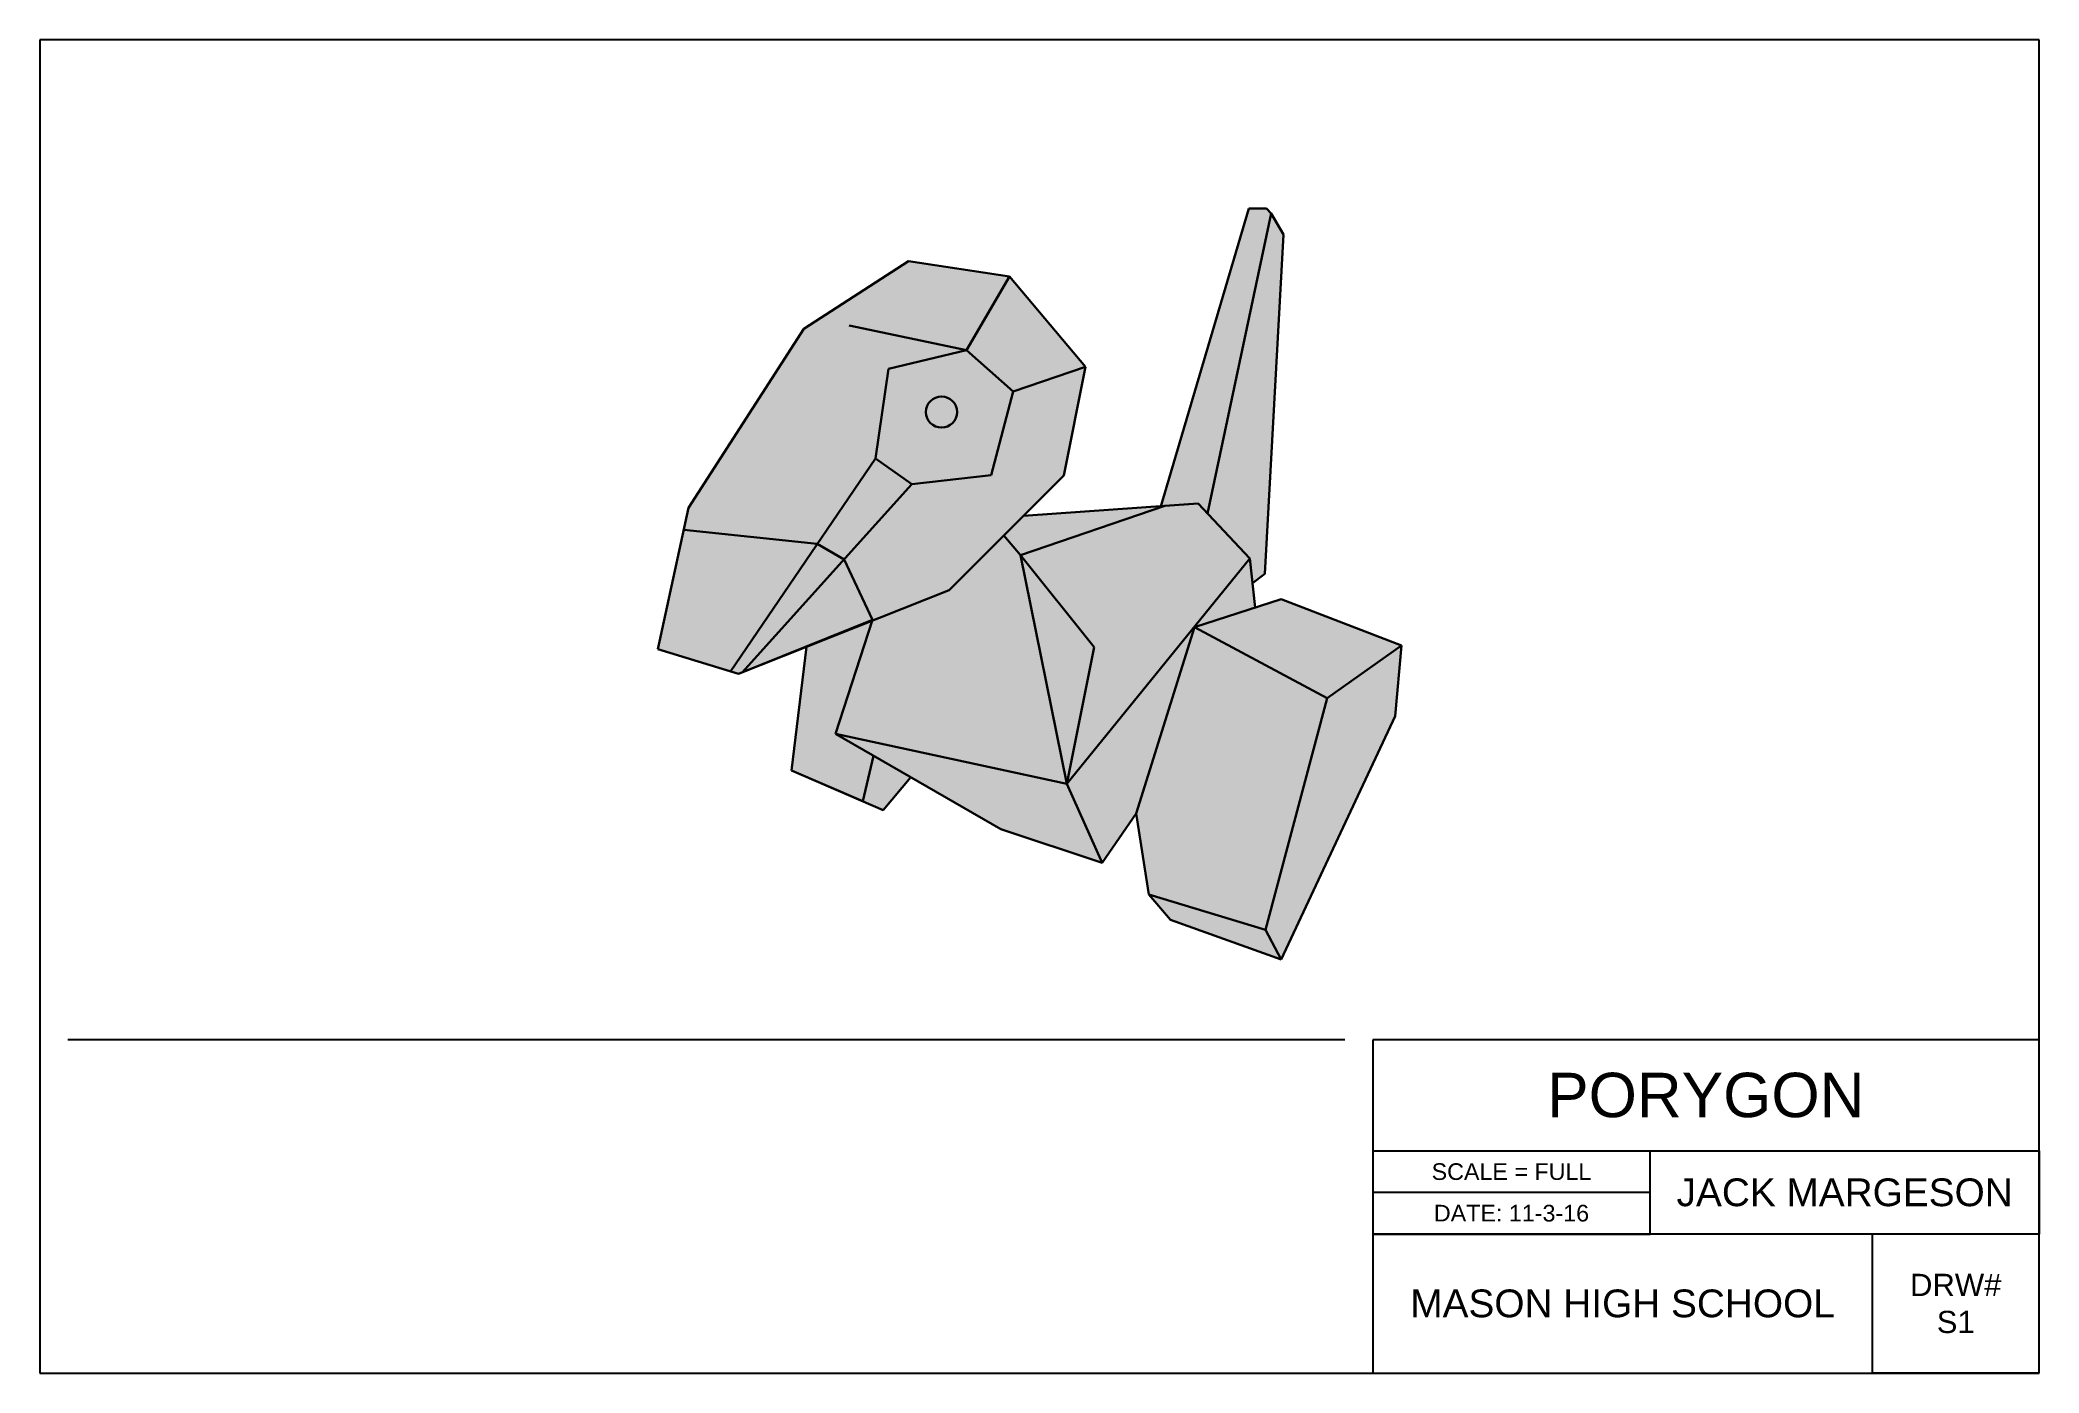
# Model space of a CAD drawing. Header units: inches. Extents: x 0 to 18, y 0 to 12.
import ezdxf

# ---------------------------------------------------------------- set-up
doc = ezdxf.new("R2010")
doc.units = ezdxf.units.IN
doc.header["$MEASUREMENT"] = 0
doc.styles.get("Standard").update_dxf_attribs({"font": 'arial.ttf'})

msp = doc.modelspace()

# ---------------------------------------------------------------- hatches: boundary and pattern name
at = {"lineweight": 30, "true_color": 0x53acb4}
h = msp.add_hatch(color=143, dxfattribs=at)
h.dxf.hatch_style = 1
h.paths.add_polyline_path([(8.828, 7.361), (8.679, 7.54), (8.186, 7.046), (7.492, 6.771), (7.162, 5.753), (9.246, 5.303)])
h.paths.add_polyline_path([(7.492, 6.771), (6.903, 6.537), (6.767, 5.425), (7.41, 5.147), (7.504, 5.556), (7.162, 5.753)])
h.paths.add_polyline_path([(7.504, 5.556), (7.41, 5.147), (7.593, 5.067), (7.841, 5.363)], flags=17)
h.paths.add_polyline_path([(7.495, 6.78), (7.241, 7.324), (6.324, 6.307)])
h.paths.add_polyline_path([(7.241, 7.324), (6.999, 7.464), (6.217, 6.316), (6.29, 6.293), (6.324, 6.307)])
h.paths.add_polyline_path([(6.999, 7.464), (6.999, 7.464), (5.796, 7.59), (5.563, 6.517), (6.217, 6.316)])
h.paths.add_polyline_path([(9.246, 5.303), (7.162, 5.753), (7.504, 5.556), (8.653, 4.896), (9.564, 4.593)])
h.paths.add_polyline_path([(9.491, 6.534), (8.828, 7.361), (9.246, 5.303)])
h.paths.add_polyline_path([(11.59, 6.076), (10.396, 6.715), (9.87, 5.038), (9.983, 4.307), (11.034, 3.989)])
h.paths.add_polyline_path([(9.983, 4.307), (10.18, 4.081), (11.177, 3.721), (11.034, 3.989)])
h.paths.add_polyline_path([(12.204, 5.912), (12.259, 6.55), (11.59, 6.076), (11.034, 3.989), (11.177, 3.721)])
h.paths.add_polyline_path([(11.177, 6.966), (10.396, 6.715), (11.59, 6.076), (12.259, 6.55)])
h.paths.add_polyline_path([(11.197, 10.249), (11.087, 10.439), (10.512, 7.736), (10.895, 7.331), (10.918, 7.109), (11.03, 7.193)])
h.paths.add_polyline_path([(11.087, 10.439), (11.044, 10.482), (10.884, 10.482), (10.093, 7.802), (10.428, 7.826), (10.512, 7.736)])
at = {"lineweight": 30, "true_color": 0xe25f6d}
h = msp.add_hatch(color=13, dxfattribs=at)
h.dxf.hatch_style = 1
h.paths.add_polyline_path([(7.641, 9.039), (8.342, 9.207), (8.729, 9.872), (7.819, 10.01), (6.879, 9.401), (5.839, 7.787), (5.796, 7.59), (6.999, 7.464), (7.523, 8.233)])
h.paths.add_polyline_path([(8.729, 9.872), (8.342, 9.207), (8.762, 8.837), (9.414, 9.059)])
h.paths.add_polyline_path([(9.218, 8.078), (9.414, 9.059), (8.762, 8.837), (8.566, 8.082), (7.851, 8), (7.241, 7.324), (7.498, 6.773), (8.186, 7.046)])
h.paths.add_polyline_path([(7.851, 8), (7.523, 8.233), (6.999, 7.464), (7.241, 7.324)])
h.paths.add_polyline_path([(10.129, 7.805), (8.855, 7.716), (8.679, 7.54), (8.828, 7.361)])
h.paths.add_polyline_path([(10.895, 7.331), (10.428, 7.826), (10.129, 7.805), (8.828, 7.361), (9.491, 6.534), (9.246, 5.303)])
h.paths.add_polyline_path([(9.87, 5.038), (9.564, 4.593), (9.246, 5.303), (10.397, 6.719)])
h.paths.add_polyline_path([(10.918, 7.109), (10.895, 7.331), (10.397, 6.719), (10.396, 6.715), (10.941, 6.891)])
at = {"lineweight": 30}
h = msp.add_hatch(color=255, dxfattribs=at)
h.dxf.hatch_style = 1
h.paths.add_polyline_path([(8.762, 8.837), (8.342, 9.207), (7.641, 9.039), (7.523, 8.233), (7.851, 8), (8.566, 8.082)])
h.paths.add_polyline_path([(7.978, 8.651, -1), (8.258, 8.651, -1)], flags=16)
h = msp.add_hatch(color=250, dxfattribs=at)
h.dxf.hatch_style = 1
h.paths.add_polyline_path([(8.258, 8.651, 1), (7.978, 8.651, 1)])

# ---------------------------------------------------------------- linework, layer by layer
for p, q in [((18, 12), (0, 12)), ((0, 12), (0, 0)), ((18, 0), (18, 12)), ((11.75, 3), (0.25, 3)), ((18, 3), (12, 3)), ((12, 3), (12, 0)), ((12, 3), (12, 2)), ((18, 0), (18, 3)), ((12, 2), (18, 2)), ((14.5, 1.25), (14.5, 2)), ((18, 2), (18, 1.25)), ((14.5, 1.625), (12, 1.625)), ((18, 1.25), (12, 1.25)), ((12, 1.25), (14.5, 1.25)), ((16.5, 0), (16.5, 1.25)), ((0, 0), (18, 0)), ((18, 0), (16.5, 0))]:
    msp.add_line(p, q)
at = {"color": 18, "lineweight": 30}
for p, q in [((10.884, 10.482), (10.09, 7.791)), ((11.044, 10.482), (10.884, 10.482)), ((11.087, 10.439), (11.044, 10.482)), ((11.087, 10.439), (10.512, 7.736)), ((11.197, 10.249), (11.087, 10.439)), ((11.03, 7.193), (11.197, 10.249)), ((7.819, 10.01), (6.879, 9.401)), ((8.729, 9.872), (7.819, 10.01)), ((8.342, 9.207), (8.729, 9.872)), ((9.414, 9.059), (8.729, 9.872)), ((6.879, 9.401), (5.839, 7.787)), ((8.342, 9.207), (7.285, 9.43)), ((8.342, 9.207), (7.641, 9.039)), ((8.762, 8.837), (8.342, 9.207)), ((7.523, 8.233), (7.641, 9.039)), ((8.762, 8.837), (9.414, 9.059)), ((9.218, 8.078), (9.414, 9.059)), ((8.566, 8.082), (8.762, 8.837)), ((6.217, 6.316), (7.523, 8.233)), ((7.523, 8.233), (7.851, 8)), ((6.324, 6.307), (7.851, 8)), ((7.851, 8), (8.566, 8.082)), ((8.186, 7.046), (9.218, 8.078)), ((5.839, 7.787), (5.563, 6.517)), ((10.129, 7.805), (8.828, 7.361)), ((10.428, 7.826), (8.855, 7.716)), ((10.428, 7.826), (10.129, 7.805)), ((10.895, 7.331), (10.428, 7.826)), ((6.999, 7.464), (5.796, 7.59)), ((7.241, 7.324), (6.999, 7.464)), ((8.828, 7.361), (8.679, 7.54)), ((7.495, 6.78), (7.241, 7.324)), ((9.246, 5.303), (8.828, 7.361)), ((8.828, 7.361), (9.491, 6.534)), ((9.246, 5.303), (10.895, 7.331)), ((10.895, 7.331), (10.941, 6.891)), ((6.29, 6.293), (8.186, 7.046)), ((10.918, 7.109), (11.03, 7.193)), ((10.941, 6.891), (10.918, 7.109)), ((11.177, 6.966), (10.396, 6.715)), ((12.259, 6.55), (11.177, 6.966)), ((6.29, 6.293), (7.495, 6.78)), ((7.162, 5.753), (7.495, 6.78)), ((10.396, 6.715), (9.87, 5.038)), ((11.59, 6.076), (10.396, 6.715)), ((5.563, 6.517), (6.29, 6.293)), ((6.29, 6.293), (6.903, 6.537)), ((6.29, 6.293), (6.903, 6.537)), ((6.29, 6.293), (6.903, 6.537)), ((6.903, 6.537), (6.767, 5.425)), ((9.491, 6.534), (9.246, 5.303)), ((12.259, 6.55), (11.59, 6.076)), ((12.204, 5.912), (12.259, 6.55)), ((11.59, 6.076), (11.034, 3.989)), ((11.177, 3.721), (12.204, 5.912)), ((7.162, 5.753), (8.653, 4.896)), ((9.246, 5.303), (7.162, 5.753)), ((6.767, 5.425), (7.593, 5.067)), ((6.767, 5.425), (7.41, 5.147)), ((7.41, 5.147), (7.504, 5.556)), ((7.593, 5.067), (7.841, 5.363)), ((9.564, 4.593), (9.246, 5.303)), ((8.653, 4.896), (9.564, 4.593)), ((9.564, 4.593), (9.87, 5.038)), ((9.87, 5.038), (9.983, 4.307)), ((9.983, 4.307), (10.18, 4.081)), ((11.034, 3.989), (9.983, 4.307)), ((10.18, 4.081), (11.177, 3.721)), ((11.034, 3.989), (11.177, 3.721))]:
    msp.add_line(p, q, dxfattribs=at)
msp.add_circle((8.118, 8.651), 0.14, dxfattribs=at)

# ---------------------------------------------------------------- texts
at = {"attachment_point": 5}
for s, width, insert, char_height in [('PORYGON', 6, (15, 2.5), 0.4), ('SCALE = FULL', 2.5, (13.25, 1.812), 0.15), ('JACK MARGESON', 3.5, (16.25, 1.625), 0.25), ('DATE: 11-3-16', 2.5, (13.25, 1.438), 0.15), ('MASON HIGH SCHOOL', 4.5, (14.25, 0.625), 0.25), ('DRW#\\PS1', 1.5, (17.25, 0.625), 0.2)]:
    msp.add_mtext_dynamic_manual_height_columns(s, width=width, gutter_width=1, heights=[0], dxfattribs=dict(at, insert=insert, char_height=char_height))

doc.saveas('drawing.dxf')
